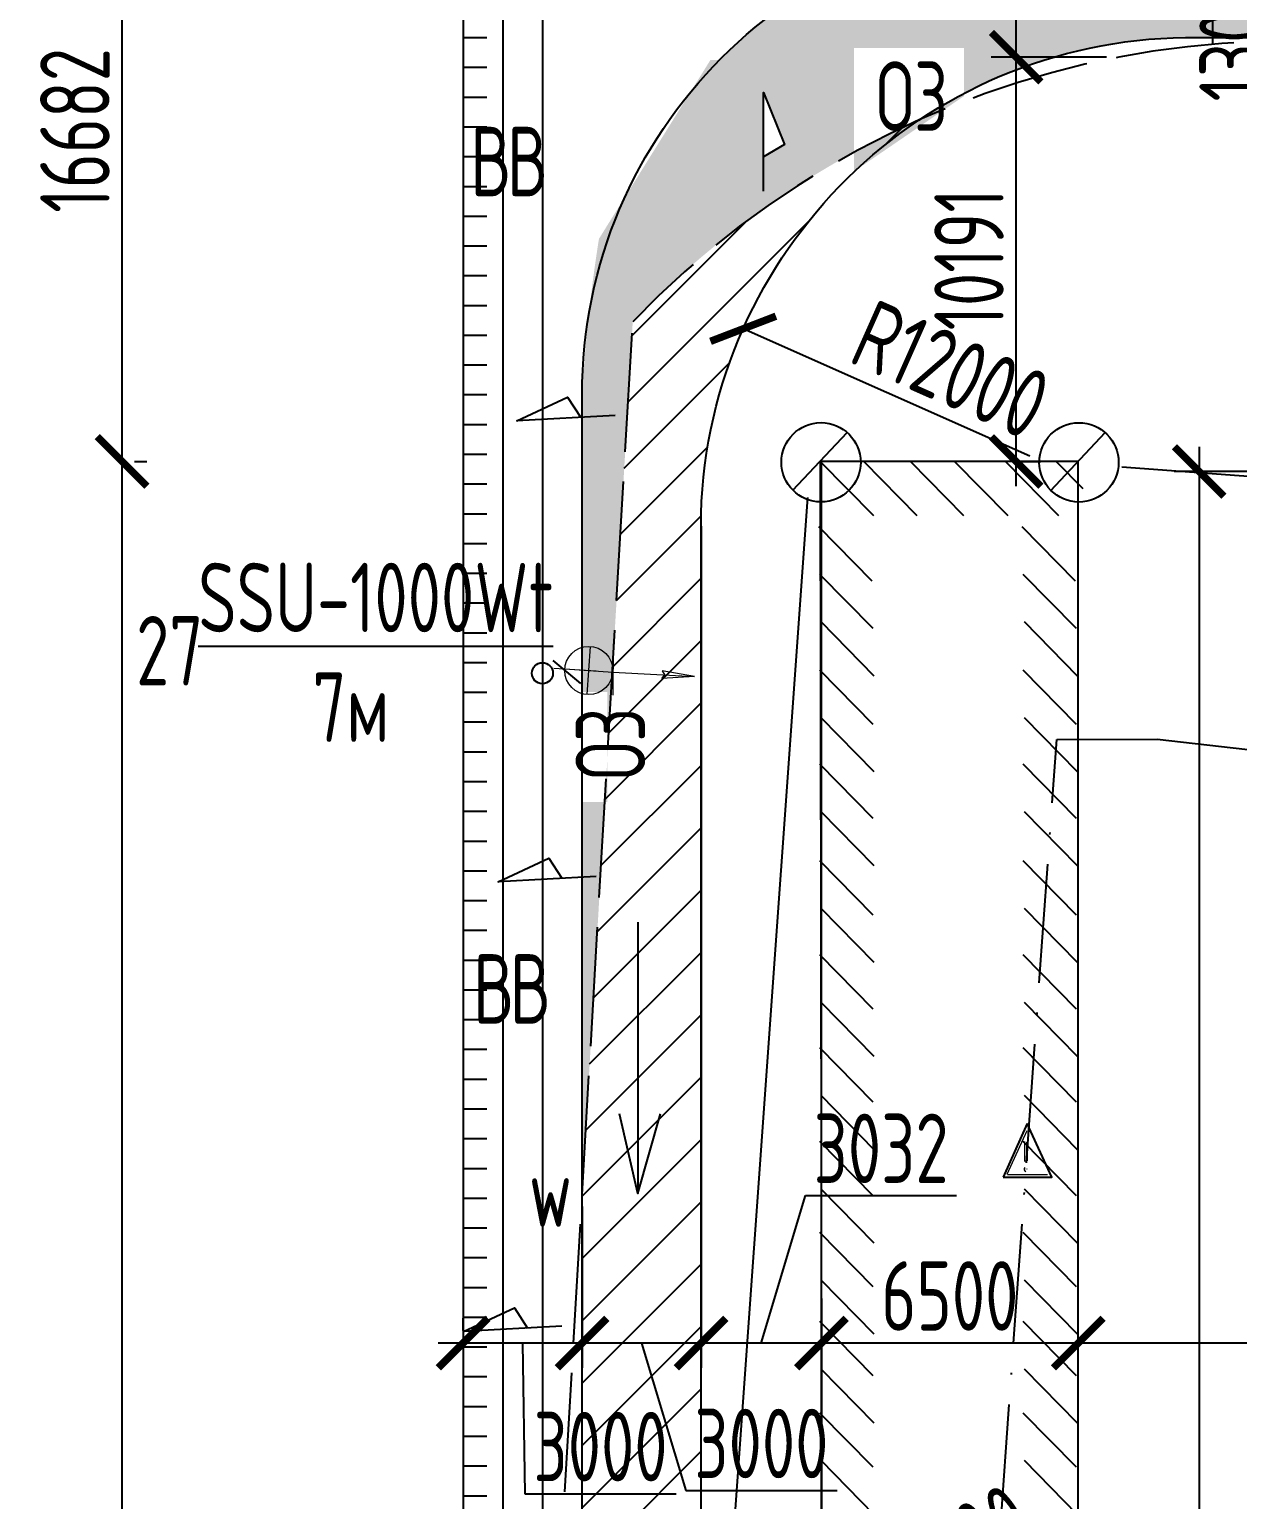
# Paper-space layout 'СГП' of a CAD drawing. Header units: millimetres. Extents: x 1 to 2190, y 0 to 1001.
# Drawn here: x 212.6 to 273.5, y 395 to 469.1 of the extents above; entities that cross this region are included whole.
import ezdxf

# ---------------------------------------------------------------- set-up
doc = ezdxf.new("R2010")
doc.units = ezdxf.units.MM
doc.header["$LTSCALE"] = 0.5
doc.linetypes.add('ACAD_ISO02W100', pattern=[15, 12, -3])
doc.linetypes.add('ACAD_ISO10W100', pattern=[18, 12, -3, 0, -3])
doc.layers.add('ЛИНИИ_01', color=7, linetype='Continuous', lineweight=9)
doc.layers.add('ТОНКИЕе', color=7, linetype='Continuous', lineweight=25)
doc.layers.add('размеры', color=7, linetype='Continuous')
doc.layers.add('тонкие', color=7, linetype='Continuous')
doc.styles.add('Наклонный', font='isocpeur.ttf', dxfattribs={"width": 0.7, "height": 3.5})
doc.dimstyles.new('СТРОИТЕЛЬНЫЙ', dxfattribs={"dimtxt": 3.5, "dimasz": 2.5, "dimexe": 1.25, "dimexo": 0.625, "dimtad": 1, "dimdec": 0, "dimlfac": 500, "dimdsep": 46, "dimtxsty": 'Наклонный', "dimblk1": 'ARCHTICK', "dimblk2": 'ARCHTICK', "dimsah": 1, "dimcen": 0, "dimdle": 1.25, "dimadec": 0, "dimazin": 0, "dimtfac": 0.75, "dimtdec": 0, "dimtmove": 0, "dimatfit": 3, "dimldrblk": 'ARCHTICK', "dimfxl": 1, "dimtolj": 1, "dimtzin": 0, "dimarcsym": 0})

# ---------------------------------------------------------------- blocks, each defined once
blk = doc.blocks.new('_ArchTick')
at = {"color": 0, "linetype": 'ByBlock', "const_width": 0.15}
blk.add_lwpolyline([(-0.5, -0.5), (0.5, 0.5)], dxfattribs=at)
blk = doc.blocks.new('*D845')
at = {"layer": 'Defpoints', "color": 0, "transparency": 16777216}
for p in [(268.3220601109365, 394.5977469349115), (248.2345406116087, 384.2642818202138)]:
    blk.add_point(p, dxfattribs=at)
at = {"layer": 'размеры', "color": 0, "lineweight": -2, "transparency": 16777216}
blk.add_line((264.1096700472987, 392.4308001511855), (248.2345406116087, 384.2642818202138), dxfattribs=at)
at = {"layer": 'размеры', "color": 0, "lineweight": -2, "transparency": 16777216, "xscale": 2.5, "yscale": 2.5, "zscale": 2.5, "rotation": 207.2222936335415}
blk.add_blockref('_ArchTick', (248.2345406116087, 384.2642818202138), dxfattribs=at)
at = {"layer": 'размеры', "color": 0, "transparency": 16777216, "insert": (258.21912990937, 392.0714004663621), "char_height": 3.5, "attachment_point": 5, "rotation": 27.222293633541558, "style": 'Наклонный'}
blk.add_mtext('\\A1;R12000', dxfattribs=at)
blk = doc.blocks.new('*D879')
at = {"layer": 'Defpoints', "color": 0, "transparency": 16777216}
for p in [(217.2399846682493, 447.3254114144229), (217.2399846682494, 447.3254114144229), (217.2399846682491, 314.7620884134359)]:
    blk.add_point(p, dxfattribs=at)
at = {"layer": 'размеры', "color": 0, "lineweight": -2, "transparency": 16777216}
for p, q in [((217.2399846682494, 313.5120884134359), (217.2399846682494, 448.5754114144229)), ((217.8649846682493, 447.3254114144229), (218.4899846682494, 447.3254114144229)), ((217.8649846682491, 314.7620884134359), (218.4899846682494, 314.7620884134359))]:
    blk.add_line(p, q, dxfattribs=at)
at = {"layer": 'размеры', "color": 0, "lineweight": -2, "transparency": 16777216, "xscale": 2.5, "yscale": 2.5, "zscale": 2.5}
for p, rotation in [((217.2399846682494, 447.3254114144229), 90), ((217.2399846682494, 314.7620884134359), 270)]:
    blk.add_blockref('_ArchTick', p, dxfattribs=dict(at, rotation=rotation))
at = {"layer": 'размеры', "color": 0, "transparency": 16777216, "insert": (214.8649846682495, 381.0437499139293), "char_height": 3.5, "attachment_point": 5, "rotation": 90, "style": 'Наклонный'}
blk.add_mtext('\\A1;66282', dxfattribs=at)
blk = doc.blocks.new('*D880')
at = {"layer": 'Defpoints', "color": 0, "transparency": 16777216}
for p in [(217.2399846682491, 480.6889803076928), (217.2399846682496, 480.6889803076928), (217.2399846682493, 447.3254114144229)]:
    blk.add_point(p, dxfattribs=at)
at = {"layer": 'размеры', "color": 0, "lineweight": -2, "transparency": 16777216}
for p, q in [((217.2399846682496, 446.0754114144229), (217.2399846682496, 481.9389803076928)), ((217.8649846682491, 480.6889803076928), (218.4899846682496, 480.6889803076928)), ((217.8649846682493, 447.3254114144229), (218.4899846682496, 447.3254114144229))]:
    blk.add_line(p, q, dxfattribs=at)
at = {"layer": 'размеры', "color": 0, "lineweight": -2, "transparency": 16777216, "xscale": 2.5, "yscale": 2.5, "zscale": 2.5}
for p, rotation in [((217.2399846682496, 480.6889803076928), 90), ((217.2399846682496, 447.3254114144229), 270)]:
    blk.add_blockref('_ArchTick', p, dxfattribs=dict(at, rotation=rotation))
at = {"layer": 'размеры', "color": 0, "transparency": 16777216, "insert": (214.8649846682497, 464.0071958610577), "char_height": 3.5, "attachment_point": 5, "rotation": 90, "style": 'Наклонный'}
blk.add_mtext('\\A1;16682', dxfattribs=at)
blk = doc.blocks.new('*D915')
at = {"layer": 'Defpoints', "color": 0, "transparency": 16777216}
for p in [(295.1501008195655, 444.4074351950536), (265.445308384752, 402.8828490465799), (265.445308384752, 402.4488383065509)]:
    blk.add_point(p, dxfattribs=at)
at = {"layer": 'размеры', "color": 0, "lineweight": -2, "transparency": 16777216}
for p, q in [((295.1501008195655, 443.7824351950536), (295.1501008195655, 401.6328490465799)), ((265.445308384752, 403.0738383065509), (265.445308384752, 404.1328490465799)), ((296.4001008195655, 402.8828490465799), (264.195308384752, 402.8828490465799))]:
    blk.add_line(p, q, dxfattribs=at)
at = {"layer": 'размеры', "color": 0, "lineweight": -2, "transparency": 16777216, "xscale": 2.5, "yscale": 2.5, "zscale": 2.5, "rotation": 180}
blk.add_blockref('_ArchTick', (265.445308384752, 402.8828490465799), dxfattribs=at)
at = {"layer": 'размеры', "color": 0, "lineweight": -2, "transparency": 16777216, "xscale": 2.5, "yscale": 2.5, "zscale": 2.5}
blk.add_blockref('_ArchTick', (295.1501008195655, 402.8828490465799), dxfattribs=at)
at = {"layer": 'размеры', "color": 0, "transparency": 16777216, "insert": (280.2977046021588, 405.2578490465799), "char_height": 3.5, "attachment_point": 5, "style": 'Наклонный'}
blk.add_mtext('\\A1;14852', dxfattribs=at)
blk = doc.blocks.new('*D916')
at = {"layer": 'Defpoints', "color": 0, "transparency": 16777216}
for p in [(246.4316464253334, 444.6889803076924), (240.4316464253334, 410.3831152784009), (240.4316464253334, 402.8828490465799)]:
    blk.add_point(p, dxfattribs=at)
at = {"layer": 'размеры', "color": 0, "lineweight": -2, "transparency": 16777216}
for p, q in [((246.4316464253334, 444.0639803076924), (246.4316464253334, 401.6328490465799)), ((240.4316464253334, 409.7581152784009), (240.4316464253334, 401.6328490465799)), ((247.6816464253334, 402.8828490465799), (239.1816464253334, 402.8828490465799)), ((243.4316464253334, 402.8828490465799), (245.6628964253334, 395.4453490465799)), ((245.6628964253334, 395.4453490465799), (253.2828964253334, 395.4453490465799))]:
    blk.add_line(p, q, dxfattribs=at)
at = {"layer": 'размеры', "color": 0, "lineweight": -2, "transparency": 16777216, "xscale": 2.5, "yscale": 2.5, "zscale": 2.5, "rotation": 180}
blk.add_blockref('_ArchTick', (240.4316464253334, 402.8828490465799), dxfattribs=at)
at = {"layer": 'размеры', "color": 0, "lineweight": -2, "transparency": 16777216, "xscale": 2.5, "yscale": 2.5, "zscale": 2.5}
blk.add_blockref('_ArchTick', (246.4316464253334, 402.8828490465799), dxfattribs=at)
at = {"layer": 'размеры', "color": 0, "transparency": 16777216, "insert": (249.4728964253334, 397.8203490465799), "char_height": 3.5, "attachment_point": 5, "style": 'Наклонный'}
blk.add_mtext('\\A1;3000', dxfattribs=at)
blk = doc.blocks.new('*D917')
at = {"layer": 'Defpoints', "color": 0, "transparency": 16777216}
for p in [(240.4316464253334, 410.3831152784009), (234.4316464253334, 402.8828490465799), (234.4316464253334, 402.8828490465799)]:
    blk.add_point(p, dxfattribs=at)
at = {"layer": 'размеры', "color": 0, "lineweight": -2, "transparency": 16777216}
for p, q in [((240.4316464253334, 409.7581152784009), (240.4316464253334, 401.6328490465799)), ((234.4316464253334, 403.5078490465799), (234.4316464253334, 404.1328490465799)), ((241.6816464253334, 402.8828490465799), (233.1816464253334, 402.8828490465799)), ((237.4316464253334, 402.8828490465799), (237.5523105240509, 395.287116956274)), ((237.5523105240509, 395.287116956274), (245.1723105240509, 395.287116956274))]:
    blk.add_line(p, q, dxfattribs=at)
at = {"layer": 'размеры', "color": 0, "lineweight": -2, "transparency": 16777216, "xscale": 2.5, "yscale": 2.5, "zscale": 2.5, "rotation": 180}
blk.add_blockref('_ArchTick', (234.4316464253334, 402.8828490465799), dxfattribs=at)
at = {"layer": 'размеры', "color": 0, "lineweight": -2, "transparency": 16777216, "xscale": 2.5, "yscale": 2.5, "zscale": 2.5}
blk.add_blockref('_ArchTick', (240.4316464253334, 402.8828490465799), dxfattribs=at)
at = {"layer": 'размеры', "color": 0, "transparency": 16777216, "insert": (241.3623105240509, 397.662116956274), "char_height": 3.5, "attachment_point": 5, "style": 'Наклонный'}
blk.add_mtext('\\A1;3000', dxfattribs=at)
blk = doc.blocks.new('*D977')
at = {"layer": 'Defpoints', "color": 0, "transparency": 16777216}
for p in [(277.9599838700634, 477.3090585728409), (264.4316464253335, 474.6889803076926), (275.6764601432159, 474.6889803076926)]:
    blk.add_point(p, dxfattribs=at)
at = {"layer": 'размеры', "color": 0, "lineweight": -2, "transparency": 16777216}
for p, q in [((275.6764601432159, 478.5590585728409), (275.6764601432159, 474.6889803076926)), ((277.3349838700634, 477.3090585728409), (274.4264601432159, 477.3090585728409)), ((265.0566464253335, 474.6889803076926), (276.9264601432159, 474.6889803076926)), ((275.6764601432159, 474.6889803076926), (275.6764601432159, 465.0589803076926))]:
    blk.add_line(p, q, dxfattribs=at)
at = {"layer": 'размеры', "color": 0, "lineweight": -2, "transparency": 16777216, "xscale": 2.5, "yscale": 2.5, "zscale": 2.5}
for p, rotation in [((275.6764601432159, 477.3090585728409), 90), ((275.6764601432159, 474.6889803076926), 270)]:
    blk.add_blockref('_ArchTick', p, dxfattribs=dict(at, rotation=rotation))
at = {"layer": 'размеры', "color": 0, "transparency": 16777216, "insert": (273.301460143216, 468.6239803076924), "char_height": 3.5, "attachment_point": 5, "rotation": 90, "style": 'Наклонный'}
blk.add_mtext('\\A1;1300', dxfattribs=at)
blk = doc.blocks.new('*D980')
at = {"layer": 'Defpoints', "color": 0, "transparency": 16777216}
for p in [(252.4956714862531, 403.8922046492083), (252.4956714862531, 402.8828490465799), (265.445308384752, 402.4488383065509)]:
    blk.add_point(p, dxfattribs=at)
at = {"layer": 'размеры', "color": 0, "lineweight": -2, "transparency": 16777216}
for p, q in [((265.445308384752, 403.0738383065509), (265.445308384752, 404.1328490465799)), ((252.4956714862531, 403.2672046492083), (252.4956714862531, 401.6328490465799)), ((266.695308384752, 402.8828490465799), (251.2456714862531, 402.8828490465799))]:
    blk.add_line(p, q, dxfattribs=at)
at = {"layer": 'размеры', "color": 0, "lineweight": -2, "transparency": 16777216, "xscale": 2.5, "yscale": 2.5, "zscale": 2.5, "rotation": 180}
blk.add_blockref('_ArchTick', (252.4956714862531, 402.8828490465799), dxfattribs=at)
at = {"layer": 'размеры', "color": 0, "lineweight": -2, "transparency": 16777216, "xscale": 2.5, "yscale": 2.5, "zscale": 2.5}
blk.add_blockref('_ArchTick', (265.445308384752, 402.8828490465799), dxfattribs=at)
at = {"layer": 'размеры', "color": 0, "transparency": 16777216, "insert": (258.9704899355025, 405.2578490465799), "char_height": 3.5, "attachment_point": 5, "style": 'Наклонный'}
blk.add_mtext('\\A1;6500', dxfattribs=at)
blk = doc.blocks.new('*D981')
at = {"layer": 'Defpoints', "color": 0, "transparency": 16777216}
for p in [(252.4956714862531, 403.8922046492083), (246.4316464253334, 402.8828490465799), (246.4316464253334, 402.8828490465799)]:
    blk.add_point(p, dxfattribs=at)
at = {"layer": 'размеры', "color": 0, "lineweight": -2, "transparency": 16777216}
for p, q in [((249.4636589557932, 402.8828490465799), (251.6949089557932, 410.3203490465799)), ((251.6949089557932, 410.3203490465799), (259.3149089557932, 410.3203490465799)), ((246.4316464253334, 403.5078490465799), (246.4316464253334, 404.1328490465799)), ((252.4956714862531, 403.2672046492083), (252.4956714862531, 401.6328490465799)), ((253.7456714862531, 402.8828490465799), (245.1816464253334, 402.8828490465799))]:
    blk.add_line(p, q, dxfattribs=at)
at = {"layer": 'размеры', "color": 0, "lineweight": -2, "transparency": 16777216, "xscale": 2.5, "yscale": 2.5, "zscale": 2.5, "rotation": 180}
blk.add_blockref('_ArchTick', (246.4316464253334, 402.8828490465799), dxfattribs=at)
at = {"layer": 'размеры', "color": 0, "lineweight": -2, "transparency": 16777216, "xscale": 2.5, "yscale": 2.5, "zscale": 2.5}
blk.add_blockref('_ArchTick', (252.4956714862531, 402.8828490465799), dxfattribs=at)
at = {"layer": 'размеры', "color": 0, "transparency": 16777216, "insert": (255.5049089557932, 412.6953490465799), "char_height": 3.5, "attachment_point": 5, "style": 'Наклонный'}
blk.add_mtext('\\A1;3032', dxfattribs=at)
blk = doc.blocks.new('*D982')
at = {"layer": 'Defpoints', "color": 0, "transparency": 16777216}
for p in [(279.3973477922802, 446.8148400327693), (271.5383202821381, 271.9114041346925), (279.3973477922802, 271.9114041346925)]:
    blk.add_point(p, dxfattribs=at)
at = {"layer": 'размеры', "color": 0, "lineweight": -2, "transparency": 16777216}
for p, q in [((271.538320282138, 448.0648400327693), (271.5383202821381, 270.6614041346925)), ((278.7723477922802, 446.8148400327693), (270.288320282138, 446.8148400327693)), ((278.7723477922802, 271.9114041346925), (270.2883202821381, 271.9114041346925))]:
    blk.add_line(p, q, dxfattribs=at)
at = {"layer": 'размеры', "color": 0, "lineweight": -2, "transparency": 16777216, "xscale": 2.5, "yscale": 2.5, "zscale": 2.5}
for p, rotation in [((271.538320282138, 446.8148400327693), 90), ((271.5383202821381, 271.9114041346925), 270)]:
    blk.add_blockref('_ArchTick', p, dxfattribs=dict(at, rotation=rotation))
at = {"layer": 'размеры', "color": 0, "transparency": 16777216, "insert": (269.1633202821381, 359.3631220837308), "char_height": 3.5, "attachment_point": 5, "rotation": 90, "style": 'Наклонный'}
blk.add_mtext('\\A1;87500', dxfattribs=at)
blk = doc.blocks.new('*D994')
at = {"layer": 'Defpoints', "color": 0, "transparency": 16777216}
for p in [(262.3124230045735, 467.7007564241156), (267.4928222157621, 467.7007564241156), (261.7729792830052, 447.3191661059934)]:
    blk.add_point(p, dxfattribs=at)
at = {"layer": 'размеры', "color": 0, "lineweight": -2, "transparency": 16777216}
for p, q in [((262.3124230045735, 446.0691661059934), (262.3124230045735, 468.9507564241156)), ((266.8678222157621, 467.7007564241156), (261.0624230045735, 467.7007564241156)), ((262.3979792830052, 447.3191661059934), (263.5624230045735, 447.3191661059934))]:
    blk.add_line(p, q, dxfattribs=at)
at = {"layer": 'размеры', "color": 0, "lineweight": -2, "transparency": 16777216, "xscale": 2.5, "yscale": 2.5, "zscale": 2.5}
for p, rotation in [((262.3124230045735, 467.7007564241156), 90), ((262.3124230045735, 447.3191661059934), 270)]:
    blk.add_blockref('_ArchTick', p, dxfattribs=dict(at, rotation=rotation))
at = {"layer": 'размеры', "color": 0, "transparency": 16777216, "insert": (259.9374230045735, 457.5099612650544), "char_height": 3.5, "attachment_point": 5, "rotation": 90, "style": 'Наклонный'}
blk.add_mtext('\\A1;10191', dxfattribs=at)
blk = doc.blocks.new('*D995')
at = {"layer": 'Defpoints', "color": 0, "transparency": 16777216}
for p in [(262.3124230045737, 474.6889803076926), (264.4316464253335, 474.6889803076926), (267.4928222157621, 467.7007564241156)]:
    blk.add_point(p, dxfattribs=at)
at = {"layer": 'размеры', "color": 0, "lineweight": -2, "transparency": 16777216}
for p, q in [((258.3749230045737, 472.3761183659041), (258.3749230045737, 480.4861183659041)), ((262.3124230045737, 466.4507564241156), (262.3124230045737, 475.9389803076926)), ((263.8066464253335, 474.6889803076926), (261.0624230045737, 474.6889803076926)), ((262.3124230045737, 471.1948683659041), (258.3749230045737, 472.3761183659041)), ((266.8678222157621, 467.7007564241156), (261.0624230045737, 467.7007564241156))]:
    blk.add_line(p, q, dxfattribs=at)
at = {"layer": 'размеры', "color": 0, "lineweight": -2, "transparency": 16777216, "xscale": 2.5, "yscale": 2.5, "zscale": 2.5}
for p, rotation in [((262.3124230045737, 474.6889803076926), 90), ((262.3124230045737, 467.7007564241156), 270)]:
    blk.add_blockref('_ArchTick', p, dxfattribs=dict(at, rotation=rotation))
at = {"layer": 'размеры', "color": 0, "transparency": 16777216, "insert": (255.9999230045738, 476.431118365904), "char_height": 3.5, "attachment_point": 5, "rotation": 90, "style": 'Наклонный'}
blk.add_mtext('\\A1;3494', dxfattribs=at)
blk = doc.blocks.new('*D998')
at = {"layer": 'Defpoints', "color": 0, "transparency": 16777216}
for p in [(248.554440484487, 454.0091759086935), (271.1556260066695, 443.9596215114121)]:
    blk.add_point(p, dxfattribs=at)
at = {"layer": 'размеры', "color": 0, "lineweight": -2, "transparency": 16777216}
blk.add_line((262.9961449449616, 447.5877121132409), (248.554440484487, 454.0091759086935), dxfattribs=at)
at = {"layer": 'размеры', "color": 0, "lineweight": -2, "transparency": 16777216, "xscale": 2.5, "yscale": 2.5, "zscale": 2.5, "rotation": 156.0278097911483}
blk.add_blockref('_ArchTick', (248.554440484487, 454.0091759086935), dxfattribs=at)
at = {"layer": 'размеры', "color": 0, "transparency": 16777216, "insert": (259.0245959520154, 451.9528501232732), "char_height": 3.5, "attachment_point": 5, "rotation": 336.0278097911483, "style": 'Наклонный'}
blk.add_mtext('\\A1;R12000', dxfattribs=at)

psp = doc.layouts.new('СГП')

# ---------------------------------------------------------------- hatches: boundary and pattern name
at = {"layer": 'тонкие', "transparency": 33554687}
h = psp.add_hatch(dxfattribs=at)
h.set_pattern_fill('AR-SAND', scale=0.03)
h.set_pattern_definition([(37.50000000000001, (-0.07652394765045756, 0.05258672223175154), (-0.04800093887952137, 1.468239711988027), [0, -1.15824, 0, -1.2954, 0, -1.23825]), (7.499999999999999, (-0.07652394765045756, 0.05258672223175154), (1.348569849414008, 2.150475301705063), [0, -0.6248400000000001, 0, -1.04394, 0, -0.40005]), (327.5, (-1.013783947650458, 0.05258672223175154), (2.372977110724374, 0.004311554035637286), [0, -0.3809999999999999, 0, -1.3716, 0, -1.7907]), (317.5, (-1.013783947650458, 0.05258672223175154), (2.290669357416891, 0.6687879697716489), [0, -0.1905, 0, -0.8991599999999998, 0, -1.0287])])
edge = h.paths.add_edge_path()
edge.add_line((308.3867291086381, 468.6924939377745), (308.3867291086381, 469.4723497545392))
edge.add_line((308.3867291086381, 469.4723497545392), (308.7010083023904, 468.6924939377745))
edge.add_line((308.7010083023904, 468.6924939377745), (325.8179416777901, 468.6924939377745))
edge.add_line((325.8179416777901, 468.6924939377745), (325.8179416777901, 474.6889803076923))
edge.add_line((325.8179416777901, 474.6889803076923), (264.4316464253334, 474.6889803076924))
edge.add_arc((264.4316464253334, 450.6889803076924), 24, 90, 135.3357004910018)
edge.add_line((247.3619436689025, 467.5598204707399), (246.9033684001471, 467.5598204707399))
edge.add_line((246.9033684001471, 467.5598204707399), (241.2813768284403, 458.5435735989369))
edge.add_arc((320.3238292820423, 446.0192951159216), 80.0285376687595, 170.9963343297491, 176.6548768797971)
edge.add_line((240.4316464253334, 450.6889803076924), (240.4316464253334, 410.3831152784007))
edge.add_line((240.4316464253334, 410.3831152784007), (242.9847550368358, 454.357773865358))
edge.add_arc((276.1214609727644, 422.6724783851846), 45.84756514745465, 114.05820138695171, 136.2826786989034, ccw=False)
edge.add_arc((271.1556260066694, 443.9596215114118), 24.73473530466883, 90.70320016669137, 123.70182635959239, ccw=False)
edge.add_line((270.8520603081807, 468.6924939377745), (272.233396731317, 468.6924939377745))
edge.add_line((272.233396731317, 468.6924939377745), (272.233396731317, 473.3165367987153))
edge.add_line((272.233396731317, 473.3165367987153), (273.2880701329923, 470.6994587247163))
edge.add_line((273.2880701329923, 470.6994587247163), (272.233396731317, 470.0876735307747))
edge.add_line((272.233396731317, 470.0876735307747), (272.233396731317, 468.6924939377745))
edge.add_line((272.233396731317, 468.6924939377745), (308.3867291086381, 468.6924939377745))
h.paths.add_polyline_path([(250.6354343620251, 463.2955052887573), (249.5807609603498, 462.6837200948157), (249.5807609603498, 465.9125833627563)], flags=16)
h.paths.add_polyline_path([(307.4403412049923, 468.6529863274642), (319.2843412049922, 468.6529863274642)], flags=17)
h.paths.add_polyline_path([(254.1331526892144, 461.9361823476165), (259.6806526892144, 465.736629688938), (259.6806526892144, 468.1640518545029), (254.1331526892144, 468.1640518545029)], flags=17)
h.paths.add_polyline_path([(241.7082007310846, 430.1572097077904), (241.7082007310846, 435.7047097077904), (240.4090384545298, 435.7047097077904), (240.4090384545298, 430.1572097077904)])
h = psp.add_hatch(dxfattribs=at)
h.set_pattern_fill('ANSI31', scale=0.7)
h.set_pattern_definition([(45, (-0.07652394765045756, 0.05258672223175154), (-1.571544821187102, 1.571544821187102), [])])
h.paths.add_polyline_path([(257.4310400161002, 464.5373490336506, 0.09727769000969844), (242.9847550368358, 454.3577738653579), (240.4316464253334, 410.383115278401), (240.4316464253334, 300.0792250472331), (246.4316464253334, 300.0792250472331), (246.4316464253334, 318.0630830785328, -0.004704248449019752), (246.5404500477952, 318.4739802716397, -0.3171202697026277), (245.2120270583275, 320.3578550867282, -0.3040395548916582), (246.4513512611293, 322.2075502863643), (246.4513512611293, 385.0131477294366, -0.3181429512188605), (245.1159234819504, 386.8995050029437, -0.323696192921734), (246.4894725159036, 388.798862575161, -0.002541676281797712), (246.4316464253334, 389.0211234416406), (246.4316464253334, 444.6889803076925, -0.2428883714998995)])

# ---------------------------------------------------------------- linework, layer by layer
at = {"layer": 'ЛИНИИ_01', "lineweight": 20}
for p, q in [((240.6911874150381, 435.5720056224228), (240.8477063420601, 437.9956776785868)), ((239.0067767092346, 436.8976735704933), (241.1465665422924, 436.7594875449315)), ((239.5576108504733, 436.8621011140082), (241.9812829066225, 436.7055821869889)), ((241.9812829066225, 436.7055821869889), (246.0905912832162, 436.4858192731371)), ((244.4478312033258, 436.3743287108451), (244.6077126689038, 436.5867716153742)), ((244.4690919725911, 436.7718801254771), (244.6054037218042, 436.5435970167075)), ((246.0905912832162, 436.4858192731371), (244.4690919725911, 436.7718801254771)), ((246.0905912832162, 436.4858192731371), (244.4478312033258, 436.3743287108451))]:
    psp.add_line(p, q, dxfattribs=at)
psp.add_circle((240.7694468785478, 436.7838416504974), 1.214360367678296, dxfattribs=at)
at = {"layer": 'размеры', "lineweight": 20}
psp.add_line((241.9983941000301, 435.5373351799785), (242.0153303507561, 438.127261602615), dxfattribs=at)
at = {"layer": 'ТОНКИЕе', "color": 237, "linetype": 'ACAD_ISO02W100', "true_color": 0x8a2466}
psp.add_line((239.126569556104, 387.9045142915343), (242.9847550368358, 454.357773865358), dxfattribs=at)
at = {"layer": 'ТОНКИЕе', "color": 0}
psp.add_lwpolyline([(506.0456544930107, 90.65285980953553), (264.4316464253334, 90.65285980953553, -0.4142135623730951), (240.4316464253334, 114.6528598095355), (240.4316464253334, 450.6889803076924, -0.4142135623730951), (264.4316464253334, 474.6889803076924), (379.4823377050201, 474.6889803076922, 0.4142135623730953), (403.4823377050201, 498.6889803076922), (403.4823377050201, 518.0831291002291)], format="xyb", dxfattribs=at)
at = {"layer": 'ТОНКИЕе', "color": 4}
psp.add_lwpolyline([(474.1916226535574, 349.8698173390113), (474.1916226535574, 349.8698173390113), (474.2250561180621, 380.6454769692976), (474.2250561180621, 380.6454769692976), (415.9062832466384, 380.6454769692976), (413.9062832466384, 380.6454769692976), (413.9062832466383, 510.0507975579548), (413.9062832466383, 510.0507975579548), (385.6975652612928, 510.0507975579548), (385.6975652612928, 510.0507975579548), (385.6975652612928, 480.6889803076924), (385.6975652612928, 478.6889803076924), (236.4316464253333, 478.6889803076923), (236.4316464253333, 478.6889803076923), (236.4316464253334, 84.65285980953553), (236.4316464253334, 84.65285980953553), (508.2088924205204, 84.65285980953553)], dxfattribs=at)
at = {"layer": 'ТОНКИЕе', "color": 2, "true_color": 0xffff00}
psp.add_lwpolyline([(471.4151620633702, 378.6454769692976), (471.4151620633702, 378.6454769692976), (471.4151620633702, 378.6454769692976), (471.4151620633702, 378.6454769692976), (471.4151620633702, 378.6454769692976), (471.4151620633702, 378.6454769692976), (471.4151620633702, 378.6454769692976), (413.9062832466383, 378.6454769692976), (411.9062832466383, 378.6454769692976), (411.9062832466383, 508.0507975579548), (411.9062832466383, 508.0507975579548), (387.8915652612927, 508.0507975579547), (387.8915652612927, 508.0507975579547), (387.8915652612927, 478.6889803076924), (387.8915652612927, 476.6889803076924), (238.4316464253333, 476.6889803076924), (238.4316464253333, 476.6889803076924), (238.4316464253333, 86.65285980953553), (238.4316464253333, 86.65285980953553), (238.4316464253333, 86.65285980953553), (238.4316464253333, 86.65285980953553), (517.4839310823163, 86.65285980953553), (517.4839310823163, 86.65285980953553), (517.4839310823163, 86.65285980953553)], dxfattribs=at)
at = {"layer": 'ТОНКИЕе'}
for points in [[(234.4316464253334, 480.6889803076924), (234.4316464253334, 480.6889803076924), (234.4316464253334, 480.6889803076924), (234.4316464253334, 90.65285980953553), (234.4316464253334, 82.65285980953553), (521.5008281309505, 82.65285980953553)], [(234.4316464253334, 470.1889803076924), (234.4316464253334, 468.6889803076924), (235.6316464253333, 468.6889803076924)], [(234.4316464253334, 468.6889803076924), (234.4316464253334, 467.1889803076924), (235.6316464253333, 467.1889803076924)], [(234.4316464253334, 467.1889803076924), (234.4316464253334, 465.6889803076924), (235.6316464253333, 465.6889803076924)], [(234.4316464253334, 465.6889803076924), (234.4316464253334, 464.1889803076924), (235.6316464253333, 464.1889803076924)], [(234.4316464253334, 464.1889803076924), (234.4316464253334, 462.6889803076924), (235.6316464253333, 462.6889803076924)], [(234.4316464253334, 462.6889803076924), (234.4316464253334, 461.1889803076924), (235.6316464253333, 461.1889803076924)], [(234.4316464253334, 461.1889803076924), (234.4316464253334, 459.6889803076924), (235.6316464253333, 459.6889803076924)], [(234.4316464253334, 459.6889803076924), (234.4316464253334, 458.1889803076924), (235.6316464253333, 458.1889803076924)], [(234.4316464253334, 458.1889803076924), (234.4316464253334, 456.6889803076924), (235.6316464253333, 456.6889803076924)], [(234.4316464253334, 456.6889803076924), (234.4316464253334, 455.1889803076924), (235.6316464253333, 455.1889803076924)], [(234.4316464253334, 455.1889803076924), (234.4316464253334, 453.6889803076924), (235.6316464253333, 453.6889803076924)], [(234.4316464253334, 453.6889803076924), (234.4316464253334, 452.1889803076924), (235.6316464253333, 452.1889803076924)], [(234.4316464253334, 452.1889803076924), (234.4316464253334, 450.6889803076924), (235.6316464253333, 450.6889803076924)], [(234.4316464253334, 450.6889803076924), (234.4316464253334, 449.1889803076924), (235.6316464253333, 449.1889803076924)], [(234.4316464253334, 449.1889803076924), (234.4316464253334, 447.6889803076924), (235.6316464253333, 447.6889803076924)], [(234.4316464253334, 447.6889803076924), (234.4316464253334, 446.1889803076924), (235.6316464253333, 446.1889803076924)], [(234.4316464253334, 446.1889803076924), (234.4316464253334, 444.6889803076924), (235.6316464253333, 444.6889803076924)], [(234.4316464253334, 444.6889803076924), (234.4316464253334, 443.1889803076924), (235.6316464253333, 443.1889803076924)], [(234.4316464253334, 443.1889803076924), (234.4316464253334, 441.6889803076924), (235.6316464253333, 441.6889803076924)], [(234.4316464253334, 441.6889803076924), (234.4316464253334, 440.1889803076924), (235.6316464253333, 440.1889803076924)], [(234.4316464253334, 440.1889803076924), (234.4316464253334, 438.6889803076924), (235.6316464253333, 438.6889803076924)], [(234.4316464253334, 438.6889803076924), (234.4316464253334, 437.1889803076924), (235.6316464253333, 437.1889803076924)], [(238.9603421385164, 437.2864879535791), (240.3450197137827, 436.1243065188764)], [(234.4316464253334, 437.1889803076924), (234.4316464253334, 435.6889803076924), (235.6316464253333, 435.6889803076924)], [(234.4316464253334, 435.6889803076924), (234.4316464253334, 434.1889803076924), (235.6316464253333, 434.1889803076924)], [(234.4316464253334, 434.1889803076924), (234.4316464253334, 432.6889803076924), (235.6316464253333, 432.6889803076924)], [(234.4316464253334, 432.6889803076924), (234.4316464253334, 431.1889803076924), (235.6316464253333, 431.1889803076924)], [(234.4316464253334, 431.1889803076924), (234.4316464253334, 429.6889803076924), (235.6316464253333, 429.6889803076924)], [(234.4316464253334, 429.6889803076924), (234.4316464253334, 428.1889803076924), (235.6316464253333, 428.1889803076924)], [(234.4316464253334, 428.1889803076924), (234.4316464253334, 426.6889803076924), (235.6316464253333, 426.6889803076924)], [(234.4316464253334, 426.6889803076924), (234.4316464253334, 425.1889803076924), (235.6316464253333, 425.1889803076924)], [(234.4316464253334, 425.1889803076924), (234.4316464253334, 423.6889803076924), (235.6316464253333, 423.6889803076924)], [(243.2404481186413, 424.0975723191299), (243.2404481186413, 410.4242448457121), (242.3192457881114, 414.4342296343061)], [(234.4316464253334, 423.6889803076924), (234.4316464253334, 422.1889803076924), (235.6316464253333, 422.1889803076924)], [(234.4316464253334, 422.1889803076924), (234.4316464253334, 420.6889803076924), (235.6316464253333, 420.6889803076924)], [(234.4316464253334, 420.6889803076924), (234.4316464253334, 419.1889803076924), (235.6316464253333, 419.1889803076924)], [(234.4316464253334, 419.1889803076924), (234.4316464253334, 417.6889803076924), (235.6316464253333, 417.6889803076924)], [(234.4316464253334, 417.6889803076924), (234.4316464253334, 416.1889803076924), (235.6316464253333, 416.1889803076924)], [(234.4316464253334, 416.1889803076924), (234.4316464253334, 414.6889803076924), (235.6316464253333, 414.6889803076924)], [(234.4316464253334, 414.6889803076924), (234.4316464253334, 413.1889803076924), (235.6316464253333, 413.1889803076924)], [(243.2404481186413, 410.4242448457121), (244.3808604374381, 414.4375504974236)], [(234.4316464253334, 413.1889803076924), (234.4316464253334, 411.6889803076924), (235.6316464253333, 411.6889803076924)], [(234.4316464253334, 411.6889803076924), (234.4316464253334, 410.1889803076924), (235.6316464253333, 410.1889803076924)], [(234.4316464253334, 410.1889803076924), (234.4316464253334, 408.6889803076924), (235.6316464253333, 408.6889803076924)], [(234.4316464253334, 408.6889803076924), (234.4316464253334, 407.1889803076924), (235.6316464253333, 407.1889803076924)], [(234.4316464253334, 407.1889803076924), (234.4316464253334, 405.6889803076924), (235.6316464253333, 405.6889803076924)], [(234.4316464253334, 405.6889803076924), (234.4316464253334, 404.1889803076924), (235.6316464253333, 404.1889803076924)], [(234.4316464253334, 404.1889803076924), (234.4316464253334, 402.6889803076924), (235.6316464253333, 402.6889803076924)], [(234.4316464253334, 402.6889803076924), (234.4316464253334, 401.1889803076924), (235.6316464253333, 401.1889803076924)], [(234.4316464253334, 401.1889803076924), (234.4316464253334, 399.6889803076924), (235.6316464253333, 399.6889803076924)], [(234.4316464253334, 399.6889803076924), (234.4316464253334, 398.1889803076924), (235.6316464253333, 398.1889803076924)], [(234.4316464253334, 398.1889803076924), (234.4316464253334, 396.6889803076924), (235.6316464253333, 396.6889803076924)], [(234.4316464253334, 396.6889803076924), (234.4316464253334, 395.1889803076924), (235.6316464253333, 395.1889803076924)], [(234.4316464253334, 395.1889803076924), (234.4316464253334, 393.6889803076924), (235.6316464253333, 393.6889803076924)]]:
    psp.add_lwpolyline(points, dxfattribs=at)
at = {"layer": 'ТОНКИЕе', "color": 237, "true_color": 0x8a2466}
for points in [[(272.233396731317, 468.3542862844192), (272.233396731317, 473.3165367987153), (273.2880701329923, 470.6994587247163), (272.233396731317, 470.0876735307747)], [(249.5807609603498, 460.9503328484602), (249.5807609603498, 465.9125833627563), (250.6354343620251, 463.2955052887573), (249.5807609603498, 462.6837200948157)], [(242.0925263182502, 449.6356203048393), (237.1374343600893, 449.3691735882095), (239.6941066233714, 450.5628488236785), (240.3616396610671, 449.5425465393959)], [(241.1497725423272, 426.4040541875196), (236.1946805841664, 426.1376074708898), (238.7513528474485, 427.3312827063587), (239.4188858851442, 426.3109804220762)], [(239.4156127224354, 403.7264378468011), (234.4605207642746, 403.4599911301713), (237.0171930275566, 404.6536663656402), (237.6847260652523, 403.6333640813577)]]:
    psp.add_lwpolyline(points, dxfattribs=at)
at = {"layer": 'ТОНКИЕе'}
psp.add_lwpolyline([(246.4316464253334, 444.6889803076924), (246.4316464253334, 444.6889803076924, -0.4020332119957949), (270.8520603081807, 468.6924939377745), (379.9027515878675, 468.6924939377745)], format="xyb", dxfattribs=at)
at = {"layer": 'ТОНКИЕе', "color": 30}
for points in [[(251.06416854845, 445.8673962128664), (253.7991243022168, 448.7834266159786)], [(264.06416854845, 445.861150904437), (266.7991243022168, 448.7771813075493)], [(263.4793843712705, 447.3191661059931), (254.6296040865172, 447.3191661059931)], [(293.3504711544886, 445.1306158522916), (267.64188238721, 447.0372559850024)], [(251.799132278943, 445.5004590234825), (247.7497997931659, 388.8726088622738)]]:
    psp.add_lwpolyline(points, dxfattribs=at)
at = {"layer": 'ТОНКИЕе', "color": 241}
for points in [[(265.4316464253334, 447.3191661059931), (252.4316464253334, 447.3191661059931), (252.6270774361594, 314.7620884134357), (265.4316464253334, 314.7620884134357), (265.4316464253334, 314.7620884134357)], [(252.4316464253334, 447.3191661059931), (255.1148178801994, 444.5890159032515)], [(252.4788933980481, 447.2810983030996), (252.4788933980481, 314.7620884134357), (265.4316464253334, 314.7620884134357)], [(254.6296040865172, 447.3191661059931), (257.3127755413833, 444.5890159032515)], [(256.9802006193131, 447.3191661059931), (259.6633720741792, 444.5890159032515)], [(259.2086906050909, 447.3191661059931), (261.8918620599569, 444.5890159032515)], [(261.772979283005, 447.3191661059931), (264.4561507378711, 444.5890159032515)], [(264.3372622730803, 447.3191661059931), (265.6788480005134, 445.9540910046223)], [(265.4316464253334, 447.3191661059931), (265.4316464253334, 314.7620884134357)], [(252.3505321404909, 444.0393124655997), (255.033703595357, 441.3091622628581)], [(262.5990977895581, 444.0393124655997), (265.2822692444241, 441.3091622628581)], [(252.4063768249844, 441.6429807994988), (255.0895482798505, 438.9128305967572)], [(252.4063768249844, 441.6429807994988), (255.0895482798505, 438.9128305967572)], [(262.6549424740516, 441.6429807994988), (265.3381139289176, 438.9128305967572)], [(262.6549424740516, 441.6429807994988), (265.3381139289176, 438.9128305967572)], [(252.4622215094779, 439.246649133398), (255.145392964344, 436.5164989306563)], [(262.710787158545, 439.246649133398), (265.3939586134111, 436.5164989306563)], [(252.4063768249844, 436.8147472300399), (255.0895482798505, 434.0845970272983)], [(252.4063768249844, 436.8147472300399), (255.0895482798505, 434.0845970272983)], [(262.6549424740516, 436.8147472300399), (265.3381139289176, 434.0845970272983)], [(262.6549424740516, 436.8147472300399), (265.3381139289176, 434.0845970272983)], [(252.4622215094779, 434.418415563939), (255.145392964344, 431.6882653611974)], [(262.710787158545, 434.418415563939), (265.3939586134111, 431.6882653611974)], [(252.4063768249844, 432.0735385532395), (255.0895482798505, 429.3433883504979)], [(252.4063768249844, 432.0735385532395), (255.0895482798505, 429.3433883504979)], [(262.6549424740516, 432.0735385532395), (265.3381139289176, 429.3433883504979)], [(262.6549424740516, 432.0735385532395), (265.3381139289176, 429.3433883504979)], [(252.4622215094779, 429.6772068871387), (255.145392964344, 426.947056684397)], [(262.710787158545, 429.6772068871387), (265.3939586134111, 426.947056684397)], [(252.4063768249844, 427.2056394626058), (255.0895482798505, 424.4754892598642)], [(252.4063768249844, 427.2056394626058), (255.0895482798505, 424.4754892598642)], [(262.6549424740516, 427.2056394626058), (265.3381139289176, 424.4754892598642)], [(262.6549424740516, 427.2056394626058), (265.3381139289176, 424.4754892598642)], [(252.4622215094779, 424.8093077965049), (255.145392964344, 422.0791575937633)], [(262.710787158545, 424.8093077965049), (265.3939586134111, 422.0791575937633)], [(252.4063768249844, 422.4644307858059), (255.0895482798505, 419.7342805830642)], [(252.4063768249844, 422.4644307858059), (255.0895482798505, 419.7342805830642)], [(262.6549424740516, 422.4644307858059), (265.3381139289176, 419.7342805830642)], [(262.6549424740516, 422.4644307858059), (265.3381139289176, 419.7342805830642)], [(252.4622215094779, 420.068099119705), (255.145392964344, 417.3379489169633)], [(262.710787158545, 420.068099119705), (265.3939586134111, 417.3379489169633)], [(252.4063768249844, 417.7742025539089), (255.0895482798505, 415.0440523511672)], [(252.4063768249844, 417.7742025539089), (255.0895482798505, 415.0440523511672)], [(262.6549424740516, 417.7742025539089), (265.3381139289176, 415.0440523511672)], [(262.6549424740516, 417.7742025539089), (265.3381139289176, 415.0440523511672)], [(252.4622215094779, 415.377870887808), (255.145392964344, 412.6477206850664)], [(262.710787158545, 415.377870887808), (265.3939586134111, 412.6477206850664)], [(252.4063768249844, 413.0576340531958), (255.0895482798505, 410.3274838504542)], [(252.4063768249844, 413.0576340531958), (255.0895482798505, 410.3274838504542)], [(262.6549424740516, 413.0576340531958), (265.3381139289176, 410.3274838504542)], [(262.6549424740516, 413.0576340531958), (265.3381139289176, 410.3274838504542)], [(252.4622215094779, 410.661302387095), (255.145392964344, 407.9311521843533)], [(262.710787158545, 410.661302387095), (265.3939586134111, 407.9311521843533)], [(252.4063768249844, 408.4693667111066), (255.0895482798505, 405.739216508365)], [(252.4063768249844, 408.4693667111066), (255.0895482798505, 405.739216508365)], [(262.6549424740516, 408.4693667111066), (265.3381139289176, 405.739216508365)], [(262.6549424740516, 408.4693667111066), (265.3381139289176, 405.739216508365)], [(252.4622215094779, 406.0730350450057), (255.145392964344, 403.3428848422641)], [(262.710787158545, 406.0730350450057), (265.3939586134111, 403.3428848422641)], [(252.4063768249844, 403.983062740712), (255.0895482798505, 401.2529125379704)], [(252.4063768249844, 403.983062740712), (255.0895482798505, 401.2529125379704)], [(262.6549424740516, 403.983062740712), (265.3381139289176, 401.2529125379704)], [(262.6549424740516, 403.983062740712), (265.3381139289176, 401.2529125379704)], [(252.4622215094779, 401.5867310746111), (255.145392964344, 398.8565808718695)], [(262.710787158545, 401.5867310746111), (265.3939586134111, 398.8565808718695)], [(252.4063768249844, 399.3715550069148), (255.0895482798505, 396.6414048041731)], [(252.4063768249844, 399.3715550069148), (255.0895482798505, 396.6414048041731)], [(262.6549424740516, 399.3715550069148), (265.3381139289176, 396.6414048041731)], [(262.6549424740516, 399.3715550069148), (265.3381139289176, 396.6414048041731)], [(252.4622215094779, 396.9752233408139), (255.145392964344, 394.2450731380723)], [(262.710787158545, 396.9752233408139), (265.3939586134111, 394.2450731380723)]]:
    psp.add_lwpolyline(points, dxfattribs=at)
at = {"layer": 'ТОНКИЕе', "color": 0}
psp.add_lwpolyline([(246.4316464253334, 389.0211234416404), (246.4316464253334, 444.6889803076924)], dxfattribs=at)
at = {"layer": 'ТОНКИЕе', "color": 52, "linetype": 'ACAD_ISO10W100', "true_color": 0xe6dc28}
for points in [[(260.8927920388908, 384.7316178921459), (264.3574255135854, 433.3121478155381)], [(264.3574255135854, 433.3121478155381), (264.3574255135854, 433.3121478155381), (269.4316464253334, 433.3254114144225)], [(269.4316464253334, 433.3254114144225), (269.4316464253334, 433.3254114144225), (295.1973477922802, 430.3631220837307)]]:
    psp.add_lwpolyline(points, dxfattribs=at)
at = {"layer": 'ТОНКИЕе', "color": 52, "true_color": 0xe6dc28}
for points in [[(262.8659282492963, 413.9563800935952), (261.6659760408438, 411.2500657654454)], [(261.6659760408438, 411.2500657654454), (264.1073732498353, 411.2500657654454), (262.8659282492963, 413.9563800935952)], [(262.8604508594708, 413.0115380473171), (262.8604508594708, 412.0607791819625)], [(262.8604508594708, 411.6437799408649), (262.8604508594708, 411.6687998456932)], [(261.6659760408438, 411.2500657654454), (264.1073732498353, 411.2500657654454)]]:
    psp.add_lwpolyline(points, dxfattribs=at)
at = {"layer": 'ТОНКИЕе', "lineweight": 5}
for points in [[(261.865420147009, 411.3921662168822), (262.8698528588293, 413.5929846521685)], [(262.7399880981857, 413.0351978779617), (262.7378835974223, 412.0374519242022)], [(261.8738609014235, 411.3837352460754), (263.8995737068535, 411.3828442485719)]]:
    psp.add_lwpolyline(points, dxfattribs=at)
at = {"layer": 'ТОНКИЕе', "color": 30}
for centre in [(252.4788933980481, 447.2810983030996), (265.4788933980481, 447.2748529946703)]:
    psp.add_circle(centre, 2, dxfattribs=at)
at = {"layer": 'ТОНКИЕе', "color": 2, "true_color": 0xffff00}
psp.add_circle((238.4316464253333, 436.6469207870873), 0.5316292231223088, dxfattribs=at)
at = {"layer": 'ТОНКИЕе', "color": 237, "linetype": 'ACAD_ISO02W100', "true_color": 0x8a2466}
psp.add_arc((276.1214609727645, 422.6724783851846), 45.8475651474547, 65.41315820950267, 136.2826786989035, dxfattribs=at)
at = {"layer": 'ТОНКИЕе', "lineweight": 5}
psp.add_arc((262.8543984587113, 411.6474410874633), 0.1309244548315205, 141.9524404421834, 244.8324953578343, dxfattribs=at)

# ---------------------------------------------------------------- texts
at = {"layer": 'ТОНКИЕе', "color": 237, "true_color": 0x8a2466, "insert": (255.2531526892144, 467.4797772032163), "char_height": 3.5, "attachment_point": 1, "style": 'Наклонный'}
psp.add_mtext_dynamic_manual_height_columns('ОЗ', width=2.290265614953569, gutter_width=35, heights=[0], dxfattribs=at)
at = {"layer": 'ТОНКИЕе', "color": 4, "char_height": 3.5, "attachment_point": 1, "style": 'Наклонный'}
for insert in [(234.7969125384143, 464.1924318418533), (234.9416508839604, 422.4861998299189)]:
    psp.add_mtext_dynamic_manual_height_columns('\\A1;{\\T0.9;ВВ}', width=21.52129597525254, gutter_width=35, heights=[0], dxfattribs=dict(at, insert=insert))
at = {"layer": 'ТОНКИЕе', "char_height": 3.5, "attachment_point": 1, "style": 'Наклонный'}
for s, width, insert in [('{\\LSSU-1000Wt}', 5.983695538349821, (221.079638313483, 442.2141765467575)), ('27', 14.45119597913708, (217.9486156547973, 439.5292638925721)), ('7м', 5.983695538349821, (226.8375358348239, 436.6875497854701))]:
    psp.add_mtext_dynamic_manual_height_columns(s, width=width, gutter_width=17.5, heights=[0], dxfattribs=dict(at, insert=insert))
at = {"layer": 'ТОНКИЕе', "color": 237, "true_color": 0x8a2466, "insert": (240.1142054219745, 431.2772097077904), "char_height": 3.5, "attachment_point": 1, "rotation": 90, "style": 'Наклонный'}
psp.add_mtext_dynamic_manual_height_columns('ОЗ', width=2.290265614953569, gutter_width=35, heights=[0], dxfattribs=at)
at = {"layer": 'ТОНКИЕе', "color": 2, "insert": (237.7370079831562, 412.2450178384789), "char_height": 3.5, "attachment_point": 1, "style": 'Наклонный'}
psp.add_mtext_dynamic_manual_height_columns('\\A1;{\\T0.9;w}', width=21.52129597525254, gutter_width=35, heights=[0], dxfattribs=at)

# ---------------------------------------------------------------- dimensions: what is measured, and where the dimension line sits
at = {"layer": 'размеры'}
for base, p1, p2, picture, middle in [((217.2399846682496, 480.6889803076928), (217.2399846682492, 447.3254114144227), (217.239984668249, 480.6889803076926), '*D880', (214.8649846682497, 464.0071958610577)), ((262.3124230045737, 474.6889803076926), (267.492822215762, 467.7007564241154), (264.4316464253334, 474.6889803076924), '*D995', (255.9999230045738, 473.0011183659039)), ((217.2399846682494, 447.3254114144229), (217.239984668249, 314.7620884134358), (217.2399846682492, 447.3254114144227), '*D879', (214.8649846682495, 381.0437499139293))]:
    dim = psp.add_linear_dim(base=base, p1=p1, p2=p2, angle=90, dimstyle='СТРОИТЕЛЬНЫЙ', override={"dimtmove": 1}, dxfattribs=at)
    dim.commit()
    dim.dimension.update_dxf_attribs({"geometry": picture, "text_midpoint": middle})
dim = psp.add_linear_dim(base=(275.6764601432159, 474.6889803076926), p1=(277.9599838700633, 477.3090585728406), p2=(264.4316464253334, 474.6889803076924), angle=90, text='1300', dimstyle='СТРОИТЕЛЬНЫЙ', dxfattribs=at)
dim.commit()
dim.dimension.update_dxf_attribs({"geometry": '*D977', "text_midpoint": (275.676460143216, 468.6239803076924), "dimtype": 160})
dim = psp.add_linear_dim(base=(262.3124230045735, 467.7007564241156), p1=(261.772979283005, 447.3191661059931), p2=(267.492822215762, 467.7007564241154), angle=90, dimstyle='СТРОИТЕЛЬНЫЙ', dxfattribs=at)
dim.commit()
dim.dimension.update_dxf_attribs({"geometry": '*D994', "text_midpoint": (259.9374230045735, 457.5099612650544)})
dim = psp.add_radius_dim(center=(271.1556260066695, 443.9596215114121), mpoint=(248.554440484487, 454.0091759086935), text='R12000', dimstyle='СТРОИТЕЛЬНЫЙ', dxfattribs=at)
dim.commit()
dim.dimension.update_dxf_attribs({"geometry": '*D998', "text_midpoint": (258.0596496366596, 449.7827110474346), "dimtype": 164})
dim = psp.add_linear_dim(base=(271.5383202821381, 271.9114041346925), p1=(279.3973477922801, 446.814840032769), p2=(279.3973477922801, 271.9114041346924), angle=90, text='87500', dimstyle='СТРОИТЕЛЬНЫЙ', dxfattribs=at)
dim.commit()
dim.dimension.update_dxf_attribs({"geometry": '*D982', "text_midpoint": (269.1633202821381, 359.3631220837308)})
for base, p1, p2, picture, middle in [((240.4316464253334, 402.8828490465799), (246.4316464253334, 444.6889803076924), (240.4316464253334, 410.3831152784009), '*D916', (246.2878964253334, 397.8203490465799)), ((246.4316464253334, 402.8828490465799), (252.4956714862531, 403.8922046492083), (246.4316464253334, 402.8828490465799), '*D981', (252.3199089557932, 412.6953490465799))]:
    dim = psp.add_linear_dim(base=base, p1=p1, p2=p2, dimstyle='СТРОИТЕЛЬНЫЙ', override={"dimtmove": 1}, dxfattribs=at)
    dim.commit()
    dim.dimension.update_dxf_attribs({"geometry": picture, "text_midpoint": middle})
dim = psp.add_linear_dim(base=(265.445308384752, 402.8828490465799), p1=(295.1501008195655, 444.4074351950536), p2=(265.445308384752, 402.4488383065509), dimstyle='СТРОИТЕЛЬНЫЙ', dxfattribs=at)
dim.commit()
dim.dimension.update_dxf_attribs({"geometry": '*D915', "text_midpoint": (280.2977046021588, 405.2578490465799)})
dim = psp.add_linear_dim(base=(234.4316464253334, 402.8828490465799), p1=(240.4316464253334, 410.3831152784009), p2=(234.4316464253334, 402.8828490465799), dimstyle='СТРОИТЕЛЬНЫЙ', override={"dimtmove": 1}, dxfattribs=at)
dim.commit()
dim.dimension.update_dxf_attribs({"geometry": '*D917', "text_midpoint": (238.1773105240509, 395.287116956274), "dimtype": 160})
dim = psp.add_linear_dim(base=(252.4956714862531, 402.8828490465799), p1=(265.445308384752, 402.4488383065509), p2=(252.4956714862531, 403.8922046492083), text='6500', dimstyle='СТРОИТЕЛЬНЫЙ', override={"dimtmove": 1}, dxfattribs=at)
dim.commit()
dim.dimension.update_dxf_attribs({"geometry": '*D980', "text_midpoint": (258.9704899355025, 405.2578490465799)})
at = {"layer": 'размеры', "color": 0}
dim = psp.add_radius_dim(center=(268.3220601109365, 394.5977469349115), mpoint=(248.2345406116087, 384.2642818202138), text='R12000', dimstyle='СТРОИТЕЛЬНЫЙ', dxfattribs=at)
dim.commit()
dim.dimension.update_dxf_attribs({"geometry": '*D845', "text_midpoint": (259.3055593190358, 389.9594591466722), "dimtype": 164})

doc.saveas('drawing.dxf')
